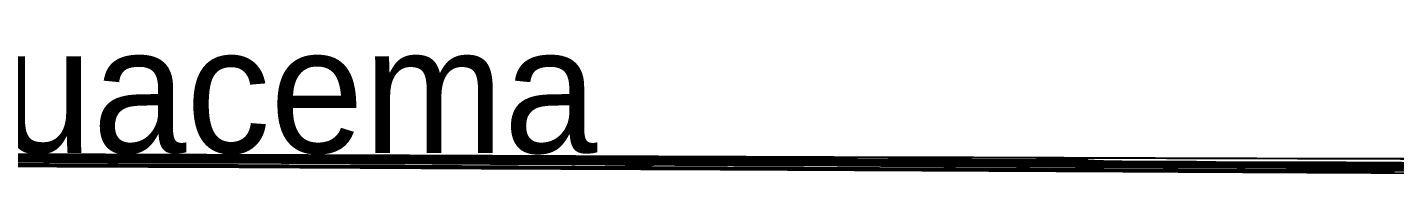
# Model space of a CAD drawing. Header units: metres. Extents: x 528129 to 864363, y 9998262 to 10000641.
# Drawn here: x 661017 to 669716, y 9999455 to 10000496 of the extents above; entities that cross this region are included whole.
import ezdxf

# ---------------------------------------------------------------- set-up
doc = ezdxf.new("R2010")
doc.units = ezdxf.units.M
for name, color, linetype in [('BACIA_CBHRCC', 1, 'CONTINUOUS'), ('HIDROGRAFIA', 5, 'CONTINUOUS'), ('LIMITES_MUNICIPAIS', 8, 'CONTINUOUS'), ('RIO_ARAGUAIA', 150, 'CONTINUOUS'), ('SEDES_MUNICIPAIS', 10, 'CONTINUOUS'), ('SUBBACIA_CAIAPO', 40, 'CONTINUOUS'), ('SUBBACIA_COCO', 30, 'CONTINUOUS')]:
    doc.layers.add(name, color=color, linetype=linetype)

msp = doc.modelspace()

# ---------------------------------------------------------------- linework, layer by layer
at = {"layer": 'BACIA_CBHRCC'}
for points in [[(660937.872, 9999684.007), (661217.098, 9999682.93), (661333.717, 9999682.477), (661452.546, 9999682.014), (661568.284, 9999681.561), (661675.608, 9999681.139), (661862.095, 9999680.401), (662026.82, 9999679.746), (662211.837, 9999679.014), (662385.33, 9999678.337), (662513.692, 9999677.843), (662704.083, 9999677.103), (662830.105, 9999676.608), (662949.002, 9999676.133), (663104.31, 9999675.502), (663228.665, 9999675.008), (663318.569, 9999674.69), (663348.141, 9999674.622), (663359.821, 9999674.651), (663391.004, 9999674.592), (663427.033, 9999674.494), (663612.611, 9999673.911), (663690.862, 9999673.653), (663814.997, 9999673.234), (663826.846, 9999673.201), (663905.903, 9999672.889), (664022.479, 9999672.44), (664162.513, 9999671.89), (664374.069, 9999671.046), (664529.227, 9999670.434), (664682.817, 9999669.837), (664788.855, 9999669.414), (665010.978, 9999668.524), (665175.004, 9999667.873), (665327.719, 9999667.277), (665477.993, 9999666.676), (665460.068, 9999666.743), (665383.253, 9999667.023), (665315.16, 9999667.262), (665245.802, 9999667.493), (665156.012, 9999667.769), (665116.397, 9999667.87), (665093.041, 9999667.905), (665087.389, 9999667.869), (665100.623, 9999667.762), (665159.919, 9999667.457), (665222.676, 9999667.166), (665339.303, 9999666.644), (665478.085, 9999666.046), (665630.332, 9999665.4), (665879.361, 9999664.355), (665965.57, 9999663.988), (666068.24, 9999663.537), (666126.769, 9999663.272), (666175.03, 9999663.047), (666207.787, 9999662.879), (666223.759, 9999662.759), (666209.401, 9999662.781), (666176.015, 9999662.879), (666124.335, 9999663.053), (666057.521, 9999663.294), (665983.497, 9999663.565), (665914.143, 9999663.816), (665858.268, 9999664.007), (665821.896, 9999664.115), (665805.22, 9999664.12), (665811.211, 9999664.052), (665859.697, 9999663.699), (665877.114, 9999663.524), (665921.143, 9999663.264), (665964.477, 9999663.031), (665988.106, 9999662.898), (666000.859, 9999662.811), (665981.119, 9999662.844), (665871.563, 9999663.237), (665769.217, 9999663.627), (665507.048, 9999664.641), (665411.395, 9999665.006), (665199.331, 9999665.808), (665073.74, 9999666.286), (664977.518, 9999666.656), (664880.625, 9999667.03), (664751.711, 9999667.53), (664636.068, 9999667.983), (664445.957, 9999668.745), (664353.916, 9999669.138), (664305.782, 9999669.325), (664197.863, 9999669.73), (664109.562, 9999670.049), (664107.536, 9999670.014), (664129.005, 9999669.893), (664061.153, 9999670.112), (663993.04, 9999670.333), (663925.445, 9999670.515), (663799.498, 9999670.99), (663811.983, 9999670.907), (663861.387, 9999670.672), (663883.265, 9999670.547), (663890.979, 9999670.445), (663916.034, 9999670.311), (664005.666, 9999669.919), (664125.155, 9999669.416), (664183.385, 9999669.149), (664357.224, 9999668.422), (664439.04, 9999668.071), (664436.997, 9999668.077), (664335.005, 9999668.43), (664253.099, 9999668.709), (664191.731, 9999668.91), (664148.665, 9999669.025), (664144.643, 9999669.007), (664182.312, 9999668.796), (664245.738, 9999668.494), (664284.317, 9999668.278), (664289.174, 9999668.173), (664274.859, 9999668.183), (664219.162, 9999668.356), (664149.396, 9999668.607), (664061.628, 9999668.935), (663959.391, 9999669.326), (663811.483, 9999669.904), (663400.25, 9999671.546), (663276.024, 9999672.04), (663157.76, 9999672.509), (662968.727, 9999673.254), (662851.398, 9999673.718), (662736.14, 9999674.179), (662540.579, 9999674.967), (662383.936, 9999675.594), (662273.146, 9999676.031), (662149.544, 9999676.506), (661993.438, 9999677.09), (661906.431, 9999677.409), (661645.199, 9999678.361), (661563.347, 9999678.665), (661442.247, 9999679.133), (661323.79, 9999679.612), (661309.924, 9999679.669), (661086.282, 9999680.524), (660858.613, 9999681.381)], [(661010.305, 9999678.968), (661149.823, 9999678.394), (661331.426, 9999677.636), (661440.873, 9999677.174), (661565.433, 9999676.641), (661654.785, 9999676.235), (661675.927, 9999676.118), (661679.055, 9999676.072), (661664.769, 9999676.097), (661632.311, 9999676.196), (661570.213, 9999676.411), (661487.506, 9999676.711), (661280.282, 9999677.489), (661162.846, 9999677.935), (661038.96, 9999678.41), (660927.121, 9999678.842)], [(660949.669, 9999677.849), (661300.367, 9999676.408), (661427.568, 9999675.872), (661592.318, 9999675.165), (661680.368, 9999674.794), (661833.511, 9999674.164), (662010.781, 9999673.442), (662139.253, 9999672.922), (662274.036, 9999672.38), (662480.318, 9999671.556), (662581.611, 9999671.152), (662885.262, 9999669.945), (662996.279, 9999669.501), (663107.236, 9999669.055), (663215.275, 9999668.618), (663372.076, 9999667.977), (663516.929, 9999667.373), (663648.766, 9999666.812), (663800.877, 9999666.156), (663925.119, 9999665.617), (664017.473, 9999665.211), (664146.442, 9999664.635), (664424.384, 9999663.375), (664619.608, 9999662.492), (664723.165, 9999662.032), (664866.461, 9999661.413), (665002.95, 9999660.839), (665282.323, 9999659.675), (665386.797, 9999659.238), (665552.68, 9999658.537), (665673.27, 9999658.024), (665909.1, 9999657.013), (666085.031, 9999656.258), (666195.497, 9999655.781), (666298.476, 9999655.334), (666437.667, 9999654.725), (666610.075, 9999653.981), (666826.529, 9999653.059), (666929.976, 9999652.607), (667475.349, 9999650.193), (667636.166, 9999649.488), (667763.415, 9999648.952), (667719.765, 9999649.013), (667646.978, 9999649.162), (667586.873, 9999649.313), (667416.812, 9999649.771), (667373.754, 9999649.879), (667358.161, 9999649.909), (667344.347, 9999649.909), (667348.394, 9999649.846), (667365.525, 9999649.731), (667452.934, 9999649.198), (667459.697, 9999649.116), (667422.367, 9999649.224), (667335.436, 9999649.526), (667295.648, 9999649.658), (667183.413, 9999650.015), (667122.569, 9999650.212), (667078.294, 9999650.361), (667024.032, 9999650.552), (666930.196, 9999650.889), (666860.592, 9999651.142), (666753.136, 9999651.538), (666651.181, 9999651.903), (666493.972, 9999652.451), (666407.474, 9999652.762), (666348.956, 9999652.977), (666262.388, 9999653.303), (666114.851, 9999653.874), (666009.633, 9999654.285), (665839.429, 9999654.955), (665606.99, 9999655.876), (665492.31, 9999656.328), (665328.246, 9999656.97), (665132.691, 9999657.722), (665051.422, 9999658.022), (664949.39, 9999658.384), (664772.235, 9999658.985), (664616.023, 9999659.532), (664562.664, 9999659.708), (664517.707, 9999659.846), (664476.908, 9999659.959), (664443.226, 9999660.041), (664425.544, 9999660.062), (664419.502, 9999660.033), (664423.303, 9999659.965), (664443.574, 9999659.771), (664446.147, 9999659.715), (664428.85, 9999659.733), (664616.974, 9999658.887), (664929.437, 9999657.494), (665085.417, 9999656.794), (665207.897, 9999656.231), (665362.326, 9999655.513), (665452.886, 9999655.102), (665600.34, 9999654.46), (665841.028, 9999653.428), (666020.609, 9999652.664), (666266.032, 9999651.621), (666455.24, 9999650.818), (666569.882, 9999650.326), (666675.447, 9999649.863), (666771.803, 9999649.432), (666955.413, 9999648.599), (667044.072, 9999648.192), (667125.905, 9999647.812), (667245.153, 9999647.248), (667452.757, 9999646.278), (667695.612, 9999645.135), (667714.979, 9999645.042), (667732.186, 9999644.895), (667805.993, 9999644.439), (667861.423, 9999644.076), (667864.895, 9999644.009), (667824.86, 9999644.107), (667782.75, 9999644.241), (667715.527, 9999644.492), (667616.284, 9999644.898), (667350.384, 9999646.015), (667208.078, 9999646.608), (667079.197, 9999647.136), (666914.914, 9999647.792), (666815.326, 9999648.182), (666721.044, 9999648.548), (666631.25, 9999648.893), (666546.83, 9999649.213), (666391.813, 9999649.791), (666322.844, 9999650.027), (666225.199, 9999650.345), (666171.963, 9999650.512), (666146.317, 9999650.573), (666144.785, 9999650.559), (666123.496, 9999650.601), (666119.27, 9999650.582), (666119.975, 9999650.534), (666152.666, 9999650.149), (666158.799, 9999649.984), (666165.054, 9999649.908), (666175.554, 9999649.818), (666191.312, 9999649.706), (666239.944, 9999649.393), (666259.354, 9999649.251), (666279.241, 9999649.118), (666308.784, 9999648.945), (666351.049, 9999648.721), (666403.968, 9999648.457), (666465.198, 9999648.157), (666763.149, 9999646.723), (666822.82, 9999646.43), (666885.905, 9999646.112), (666939.108, 9999645.836), (666985.617, 9999645.598), (667122.471, 9999644.914), (667183.892, 9999644.613), (667312.428, 9999643.988), (667379.835, 9999643.662), (667574.019, 9999642.727), (667625.271, 9999642.472), (667674.321, 9999642.209), (667683.215, 9999642.135), (667675.958, 9999642.128), (667597.485, 9999642.311), (667583.04, 9999642.329), (667579.665, 9999642.298), (667589.375, 9999642.186), (667601.424, 9999642.087), (667631.979, 9999641.864), (667650.81, 9999641.745), (667679.169, 9999641.586), (667719.554, 9999641.378), (667784.341, 9999641.063), (667863.436, 9999640.692), (667979.587, 9999640.156), (668330.621, 9999638.548), (668455.681, 9999637.97), (668579.77, 9999637.392), (669130.5, 9999634.806), (669151.66, 9999634.717), (669269.844, 9999634.189), (669407.666, 9999633.567), (669517.562, 9999633.072), (669636.679, 9999632.543), (669764.187, 9999631.984)], [(669735.79, 9999595.659), (669698.135, 9999595.936), (669683.009, 9999596.06), (669666.511, 9999596.179), (669617.062, 9999596.467), (669488.811, 9999597.132), (669361.597, 9999597.763), (669123.94, 9999598.925), (669025.159, 9999599.406), (668925.209, 9999599.888), (668820.483, 9999600.389), (668713.714, 9999600.897), (668541.84, 9999601.711), (668426.127, 9999602.261), (668243.763, 9999603.133), (667685.676, 9999605.804), (667462.401, 9999606.867), (667309.914, 9999607.599), (667214.122, 9999608.068), (667125.543, 9999608.507), (667043.93, 9999608.915), (666968.596, 9999609.297), (666903.449, 9999609.635), (666848.387, 9999609.928), (666773.138, 9999610.336), (666710.658, 9999610.664), (666635.417, 9999611.047), (666546.489, 9999611.49), (666447.377, 9999611.975), (666284.293, 9999612.763), (666170.967, 9999613.307), (665812.885, 9999615.004), (665512.546, 9999616.427), (665323.245, 9999617.316), (665137.63, 9999618.182), (665013.791, 9999618.768), (664901.706, 9999619.328), (664843.576, 9999619.641), (664809.188, 9999619.843), (664785.382, 9999620), (664769.281, 9999620.124), (664743.154, 9999620.392), (664708.251, 9999620.681), (664692.715, 9999620.904), (664693.483, 9999620.95), (664698.795, 9999620.973), (664711.516, 9999620.958), (664735.897, 9999620.89), (664820.372, 9999620.623), (664852.687, 9999620.532), (664870.743, 9999620.496), (664879.118, 9999620.505), (664885.39, 9999620.566), (664893.935, 9999620.564), (664909.628, 9999620.529), (664999.069, 9999620.252), (665002.232, 9999620.281), (664910.361, 9999620.735), (664876.39, 9999620.887), (664795.472, 9999621.234), (664618.973, 9999622.005), (664482.248, 9999622.607), (664366.934, 9999623.119), (664241.174, 9999623.679), (663963.401, 9999624.926), (663774.982, 9999625.777), (663593.489, 9999626.601), (663430.075, 9999627.346), (663072.941, 9999628.978), (662873.344, 9999629.881), (662750.01, 9999630.432), (662633.236, 9999630.946), (662474.307, 9999631.635), (662383.997, 9999632.019), (662306.803, 9999632.335), (662242.886, 9999632.587), (662131.516, 9999633.019), (662039.303, 9999633.367), (661987.29, 9999633.571), (661888.75, 9999633.982), (661765.527, 9999634.518), (661528.763, 9999635.57), (661376.704, 9999636.248), (661273.547, 9999636.711), (661119.872, 9999637.402), (660970.411, 9999638.072)], [(669772.473, 9999593.81), (669657.557, 9999594.361), (669461.953, 9999595.316), (669350.117, 9999595.876), (669258.989, 9999596.341), (669162.773, 9999596.846), (669116.825, 9999597.096), (669085.308, 9999597.28), (669065.659, 9999597.413), (669049.669, 9999597.536), (669039.598, 9999597.67), (669040.093, 9999597.731), (669060.96, 9999597.723), (669097.323, 9999597.607), (669149.43, 9999597.406), (669238.093, 9999597.036), (669292.138, 9999596.813), (669334.396, 9999596.648), (669360.805, 9999596.559), (669384.068, 9999596.507), (669388.543, 9999596.591), (669408.107, 9999596.695), (669417.58, 9999596.689), (669433.788, 9999596.649), (669475.319, 9999596.517), (669508.292, 9999596.4), (669548.317, 9999596.248), (669654.292, 9999595.824), (669697.358, 9999595.664), (669727.783, 9999595.565)]]:
    msp.add_lwpolyline(points, dxfattribs=at)
at = {"layer": 'HIDROGRAFIA'}
for points in [[(664512.72, 9999636.02), (663821.75, 9999639.206), (663359.178, 9999641.268), (663151.985, 9999642.144), (662052.235, 9999646.615), (661159.551, 9999650.343), (658991.424, 9999659.552), (657875.865, 9999664.175), (656472.919, 9999670.081), (655580.002, 9999673.726), (655245.403, 9999675.113), (654687.343, 9999677.492), (654097.655, 9999680.038), (652455.61, 9999686.894), (651180.537, 9999692.09), (650415.173, 9999695.235), (649331.368, 9999699.769), (647959.907, 9999705.581), (647713.526, 9999706.599), (647417.902, 9999707.791), (645760.377, 9999714.315), (645102.345, 9999716.965), (644676.134, 9999718.675)], [(663231.359, 9999663.831), (662817.198, 9999665.438), (662147.936, 9999667.831), (661892.88, 9999668.795), (660538.121, 9999674.131), (659518.196, 9999678.03), (658498.442, 9999682.051), (657478.285, 9999685.984), (657223.147, 9999686.916), (656474.607, 9999689.443), (656028.423, 9999691.068), (655279.623, 9999693.854), (654833.275, 9999695.553), (654386.88, 9999697.277), (653749.297, 9999699.771), (653031.978, 9999702.622), (652043.544, 9999706.609), (651645.006, 9999708.154), (651007.581, 9999710.551), (650497.6, 9999712.42), (649860.413, 9999714.69), (649115.219, 9999717.371)], [(664479.452, 9999654.083), (663698.278, 9999657.469), (663124.527, 9999659.903), (661849.148, 9999665.235), (661052.27, 9999668.481), (660589.891, 9999670.308), (659394.699, 9999674.877), (658948.537, 9999676.643), (658199.109, 9999679.745), (657545.613, 9999682.54), (656429.682, 9999687.099), (655791.804, 9999689.744), (655313.677, 9999691.684), (653879.115, 9999697.39), (653448.314, 9999699.181), (652714.767, 9999702.616), (651997.029, 9999705.741), (651693.874, 9999707.095), (651454.915, 9999708.077), (650705.491, 9999711.055), (649924.317, 9999714.21), (649219.569, 9999716.964), (649115.219, 9999717.371)], [(663012.741, 9999673.349), (662120.535, 9999676.925), (661642.009, 9999678.914), (661068.424, 9999681.251), (660717.306, 9999682.711), (659808.252, 9999686.713), (659616.882, 9999687.699), (659616.465, 9999687.84), (659942.552, 9999686.87), (659992.471, 9999686.722), (659687.153, 9999687.996), (659017.154, 9999690.654), (658974.888, 9999690.821), (658386.704, 9999693.144), (657734.863, 9999695.782), (656905.922, 9999699.085), (656631.184, 9999700.213), (656592.731, 9999700.401), (656422.76, 9999701.232), (656341.572, 9999701.629), (656325.96, 9999701.705)], [(665046.874, 9999642.395), (664594.936, 9999644.549), (664375.16, 9999645.707), (664438.693, 9999645.757), (663689.189, 9999649.298), (662557.008, 9999654.431), (661951.075, 9999657.215), (661600.217, 9999658.777), (660707.718, 9999662.645), (659368.705, 9999668.288), (659049.652, 9999669.722), (658539.24, 9999672.113), (657917.469, 9999674.831), (657821.872, 9999675.315), (657821.949, 9999675.481), (657726.127, 9999675.981), (657789.498, 9999675.923), (658092.495, 9999674.88), (658203.931, 9999674.584), (658139.946, 9999675.05), (658072.632, 9999675.372), (658060.286, 9999675.431), (657949.313, 9999675.961)], [(670097.033, 9999621.958), (669523.188, 9999624.818), (668837.364, 9999628.049), (668263.401, 9999630.911), (668040.04, 9999631.953), (667019.738, 9999636.458), (666637.051, 9999638.173), (666142.979, 9999640.437), (665616.683, 9999642.906), (665202.059, 9999644.768), (664309.276, 9999648.695), (663288.964, 9999653.194), (662555.654, 9999656.521), (661917.786, 9999659.258), (660610.814, 9999664.714), (660323.826, 9999665.942), (659972.958, 9999667.485), (658952.694, 9999671.702), (658190.174, 9999674.941), (657949.313, 9999675.961)], [(670182.084, 9999611.92), (669289.54, 9999615.973), (668890.827, 9999617.832), (668284.941, 9999620.723), (666897.721, 9999627.486), (666148.408, 9999630.99), (665877.005, 9999632.284), (665127.704, 9999636.095), (664186.932, 9999640.749), (663453.762, 9999644.106), (662751.971, 9999647.375), (661763.715, 9999651.856), (660695.614, 9999656.594)], [(669725.073, 9999630.24), (668928.008, 9999633.813), (668640.991, 9999635.062), (668131.099, 9999637.173), (667652.84, 9999639.228), (667015.176, 9999642.017), (666536.851, 9999644.053), (664942.961, 9999650.688), (664305.539, 9999653.382), (663189.62, 9999658.116), (662711.376, 9999660.111), (662392.538, 9999661.415), (661978.083, 9999663.007), (661548.257, 9999664.47), (661038.467, 9999666.3), (660735.482, 9999667.455)], [(660917.531, 9999657.878), (661028.73, 9999657.91), (660980.493, 9999658.662)], [(664146.224, 9999642.169), (664090.436, 9999642.799), (663739.726, 9999644.601), (663548.213, 9999645.519), (663006.283, 9999648.02), (662575.68, 9999649.93), (661890.028, 9999653.024), (661236.406, 9999655.92), (660949.548, 9999657.237)], [(670151.986, 9999605.383), (669354.839, 9999609.164), (668669.362, 9999612.344), (667059.337, 9999619.611), (665496.82, 9999626.869), (664604.099, 9999630.927), (663966.562, 9999633.724), (663519.978, 9999635.64), (663249.116, 9999636.77), (661814.575, 9999642.597), (660108.719, 9999649.799)], [(670024.36, 9999607.073), (668908.089, 9999612.191), (667568.968, 9999618.371), (667122.585, 9999620.441), (666230.064, 9999624.679), (665735.604, 9999627.081), (665241.381, 9999629.396), (664125.361, 9999634.35), (663232.96, 9999638.358), (662786.279, 9999640.382), (661861.728, 9999644.63), (661415.508, 9999646.607), (660522.682, 9999650.484)], [(669721.313, 9999601.502), (669363.462, 9999603.225), (668934.653, 9999605.351), (668239.611, 9999608.919), (667920.483, 9999610.659), (667410.387, 9999613.259), (667171.199, 9999614.431), (666517.529, 9999617.542), (665497.498, 9999622.25), (664827.724, 9999625.417), (662978.541, 9999633.767), (662021.942, 9999638.111), (661655.286, 9999639.789), (660746.768, 9999644.256)], [(663568.275, 9999627.178), (662978.465, 9999629.904), (662005.982, 9999634.312), (660905.73, 9999639.124)]]:
    msp.add_lwpolyline(points, dxfattribs=at)
at = {"layer": 'LIMITES_MUNICIPAIS'}
for points in [[(669889.668, 9999656.895), (669487.681, 9999657.998), (668192.921, 9999662.574), (667037.044, 9999666.195), (666148.608, 9999669.03), (665032.543, 9999673.057), (663449.524, 9999678.484), (660220.811, 9999689.73), (659487.942, 9999691.999), (657827.659, 9999697.548), (656082.135, 9999703.597), (654797.456, 9999707.758), (652561.832, 9999715.92), (651153.299, 9999721.091), (649393.91, 9999727.58), (644671.569, 9999744.244)], [(671322.918, 9999575.863), (668339.503, 9999590.098), (666921.359, 9999596.542), (664988.811, 9999605.406), (664866.227, 9999605.835), (663419.214, 9999612.577), (662681.356, 9999615.749), (662036.779, 9999618.877), (661155.148, 9999623.37), (659376.845, 9999631.288), (657433.436, 9999640.573), (656897.01, 9999643.015), (654356.899, 9999653.698), (652613.381, 9999661.264), (650261.334, 9999671.701), (649315.869, 9999675.545), (648157.911, 9999680.701), (646095.516, 9999689.224)], [(646095.516, 9999689.224), (648157.911, 9999680.701), (649315.869, 9999675.545), (650261.334, 9999671.701), (652613.381, 9999661.264), (654356.899, 9999653.698), (656897.01, 9999643.015), (657433.436, 9999640.573), (659376.845, 9999631.288), (661155.148, 9999623.37), (662036.779, 9999618.877), (662681.356, 9999615.749), (663419.214, 9999612.577), (664866.227, 9999605.835), (664988.811, 9999605.406), (666921.359, 9999596.542), (668339.503, 9999590.098), (671322.918, 9999575.863)], [(646404.502, 9999703.966), (647753.647, 9999698.533), (648264.552, 9999696.147), (649150.514, 9999692.367), (650073.932, 9999688.723), (650764.213, 9999685.828), (651326.963, 9999683.733), (652370.867, 9999679.525), (652972.814, 9999676.915), (653492.439, 9999675.025), (655770.101, 9999665.901), (656623.682, 9999662.111), (656977.496, 9999660.798), (658285.477, 9999655.359), (660483.742, 9999645.301), (661848.457, 9999638.807), (662833.871, 9999634.294), (664598.911, 9999626.311), (665746.181, 9999620.781), (666482.836, 9999617.562), (667271.575, 9999613.878), (668057.794, 9999609.993), (668107.681, 9999609.379), (670502.626, 9999597.693)], [(670502.626, 9999597.693), (668107.681, 9999609.379), (668057.794, 9999609.993), (667271.575, 9999613.878), (666482.836, 9999617.562), (665746.181, 9999620.781), (664598.911, 9999626.311), (662833.871, 9999634.294), (661848.457, 9999638.807), (660483.742, 9999645.301), (658285.477, 9999655.359), (656977.496, 9999660.798), (656623.682, 9999662.111), (655770.101, 9999665.901), (653492.439, 9999675.025), (652972.814, 9999676.915), (652370.867, 9999679.525), (651326.963, 9999683.733), (650764.213, 9999685.828), (650073.932, 9999688.723), (649150.514, 9999692.367), (648264.552, 9999696.147), (647753.647, 9999698.533), (646404.502, 9999703.966)], [(646903.702, 9999722.36), (650342.568, 9999709.26), (650719.178, 9999708.035), (652375.009, 9999701.365), (654044.357, 9999694.759), (655248.54, 9999689.65), (656107.023, 9999685.492), (656027.551, 9999685.613), (657077.78, 9999681.041), (657037.953, 9999680.672), (657604.692, 9999678.024), (657377.765, 9999678.39), (658823.551, 9999672.152), (660098.579, 9999666.953), (661006.261, 9999662.863), (662852.271, 9999655.17), (663157.753, 9999653.714), (664560.517, 9999647.497), (665943.137, 9999641.46), (667682.202, 9999633.328), (668637.835, 9999629.156), (669653.292, 9999624.195), (669804.184, 9999623.291)], [(669804.184, 9999623.291), (669653.292, 9999624.195), (668637.835, 9999629.156), (667682.202, 9999633.328), (665943.137, 9999641.46), (664560.517, 9999647.497), (663157.753, 9999653.714), (662852.271, 9999655.17), (661006.261, 9999662.863), (660098.579, 9999666.953), (658823.551, 9999672.152), (657377.765, 9999678.39), (657604.692, 9999678.024), (657037.953, 9999680.672), (657077.78, 9999681.041), (656027.551, 9999685.613), (656107.023, 9999685.492), (655248.54, 9999689.65), (654044.357, 9999694.759), (652375.009, 9999701.365), (650719.178, 9999708.035), (650342.568, 9999709.26), (646903.702, 9999722.36)], [(670009.891, 9999631.323), (669200.292, 9999633.274), (667257.122, 9999641.771), (666874.194, 9999643.543), (665117.714, 9999651.123), (662936.048, 9999660.662), (662112.846, 9999664.149), (660914.212, 9999669.013), (660073.726, 9999672.027), (659391.027, 9999674.697), (658348.353, 9999679.02), (657527.316, 9999682.571), (656375.451, 9999687.33), (655485.137, 9999690.85), (653674.31, 9999698.158), (652758.938, 9999702.314), (652380.445, 9999704.247), (650431.309, 9999712.264), (648432.752, 9999719.952), (647159.883, 9999724.863)], [(647159.883, 9999724.863), (648432.752, 9999719.952), (650431.309, 9999712.264), (652380.445, 9999704.247), (652758.938, 9999702.314), (653674.31, 9999698.158), (655485.137, 9999690.85), (656375.451, 9999687.33), (657527.316, 9999682.571), (658348.353, 9999679.02), (659391.027, 9999674.697), (660073.726, 9999672.027), (660914.212, 9999669.013), (662112.846, 9999664.149), (662936.048, 9999660.662), (665117.714, 9999651.123), (666874.194, 9999643.543), (667257.122, 9999641.771), (669200.292, 9999633.274), (670009.891, 9999631.323)], [(660853.421, 9999655.887), (663107.666, 9999645.654), (664068.384, 9999641.069), (664606.579, 9999638.744), (665172.146, 9999635.854), (666621.744, 9999628.64), (667564.053, 9999624.313), (667878.066, 9999622.566), (669475.425, 9999614.965), (670375.484, 9999610.885), (668165.302, 9999619.676), (666851.888, 9999624.12), (666446.76, 9999626.005), (664412.58, 9999634.737), (663773.5, 9999637.356), (662736.929, 9999640.682), (664279.097, 9999633.493), (663989.074, 9999634.414), (661977.931, 9999643.031), (661851.382, 9999643.142), (662909.665, 9999638.033), (664800.755, 9999629.94), (665962.654, 9999624.649), (667254.198, 9999618.575), (668451.35, 9999612.362), (669817.432, 9999605.667)], [(669817.432, 9999605.667), (668451.35, 9999612.362), (667254.198, 9999618.575), (665962.654, 9999624.649), (664800.755, 9999629.94), (662909.665, 9999638.033), (661851.382, 9999643.142), (661977.931, 9999643.031), (663989.074, 9999634.414), (664279.097, 9999633.493), (662736.929, 9999640.682), (663773.5, 9999637.356), (664412.58, 9999634.737), (666446.76, 9999626.005), (666851.888, 9999624.12), (668165.302, 9999619.676), (670375.484, 9999610.885), (669475.425, 9999614.965), (667878.066, 9999622.566), (667564.053, 9999624.313), (666621.744, 9999628.64), (665172.146, 9999635.854), (664606.579, 9999638.744), (664068.384, 9999641.069), (663107.666, 9999645.654), (660853.421, 9999655.887)], [(660027.856, 9999615.715), (661205.716, 9999609.83), (662365.336, 9999604.241), (663904.173, 9999597.272), (665426.854, 9999589.952), (667986.963, 9999577.261), (668339.667, 9999575.685), (669567.931, 9999569.727), (670475.789, 9999565.123)], [(660699.922, 9999618.126), (661398.938, 9999614.719), (662465.574, 9999609.228), (664794.417, 9999597.859), (666722.552, 9999587.81), (667805.479, 9999582.438), (669711.453, 9999572.29), (669488.845, 9999573.13), (668009.849, 9999580.376), (667183.247, 9999584.043), (667134.323, 9999583.914), (666629.082, 9999586.273), (663082.841, 9999603.504), (661718.504, 9999609.54), (661201.755, 9999611.084), (660530.367, 9999614.018)], [(660530.367, 9999614.018), (661201.755, 9999611.084), (661718.504, 9999609.54), (663082.841, 9999603.504), (666629.082, 9999586.273), (667134.323, 9999583.914), (667183.247, 9999584.043), (668009.849, 9999580.376), (669488.845, 9999573.13), (669711.453, 9999572.29), (667805.479, 9999582.438), (666722.552, 9999587.81), (664794.417, 9999597.859), (662465.574, 9999609.228), (661398.938, 9999614.719), (660699.922, 9999618.126)]]:
    msp.add_lwpolyline(points, dxfattribs=at)
at = {"layer": 'RIO_ARAGUAIA'}
for points in [[(659745.859, 9999691.605), (659748.66, 9999691.596), (659948.983, 9999690.925), (660212.808, 9999690.041), (660227.432, 9999689.992), (660409.286, 9999689.382), (660825.276, 9999687.986), (663005.407, 9999680.308), (664997.12, 9999673.071), (665832.977, 9999670.09)], [(665832.977, 9999670.09), (665898.955, 9999669.854), (666492.575, 9999667.73), (666697.039, 9999667.198), (666749.344, 9999667.062)], [(666749.344, 9999667.062), (667438.225, 9999665.272), (667798.203, 9999664.222), (668264.127, 9999662.862), (668279.324, 9999662.818)], [(668279.324, 9999662.818), (668442.952, 9999662.34), (669753.564, 9999657.77), (672651.914, 9999647.253), (674458.187, 9999640.481), (675086.679, 9999638.66), (675595.624, 9999637.222), (675622.541, 9999637.146), (675666.705, 9999637.021)]]:
    msp.add_lwpolyline(points, dxfattribs=at)
at = {"layer": 'SUBBACIA_CAIAPO'}
for points in [[(660858.613, 9999681.381), (661086.282, 9999680.524), (661309.924, 9999679.669), (661323.79, 9999679.612), (661442.247, 9999679.133), (661563.347, 9999678.665), (661645.199, 9999678.361), (661906.431, 9999677.409), (661993.438, 9999677.09), (662149.544, 9999676.506), (662273.146, 9999676.031), (662383.936, 9999675.594), (662540.579, 9999674.967), (662736.14, 9999674.179), (662851.398, 9999673.718), (662968.727, 9999673.254), (663157.76, 9999672.509), (663276.024, 9999672.04), (663400.25, 9999671.546), (663811.483, 9999669.904), (663959.391, 9999669.326), (664061.628, 9999668.935), (664149.396, 9999668.607), (664219.162, 9999668.356), (664274.859, 9999668.183), (664289.174, 9999668.173), (664284.317, 9999668.278), (664245.738, 9999668.494), (664182.312, 9999668.796), (664144.643, 9999669.007), (664148.665, 9999669.025), (664191.731, 9999668.91), (664253.099, 9999668.709), (664335.005, 9999668.43), (664436.997, 9999668.077), (664439.04, 9999668.071), (664357.224, 9999668.422), (664183.385, 9999669.149), (664125.155, 9999669.416), (664005.666, 9999669.919), (663916.034, 9999670.311), (663890.979, 9999670.445), (663883.265, 9999670.547), (663861.387, 9999670.672), (663811.983, 9999670.907), (663799.498, 9999670.99), (663925.445, 9999670.515), (663993.04, 9999670.333), (664061.153, 9999670.112), (664129.005, 9999669.893), (664107.536, 9999670.014), (664109.562, 9999670.049), (664197.863, 9999669.73), (664305.782, 9999669.325), (664353.916, 9999669.138), (664445.957, 9999668.745), (664636.068, 9999667.983), (664751.711, 9999667.53), (664880.625, 9999667.03), (664977.518, 9999666.656), (665073.74, 9999666.286), (665199.331, 9999665.808), (665411.395, 9999665.006), (665507.048, 9999664.641), (665769.217, 9999663.627), (665871.563, 9999663.237), (665981.119, 9999662.844), (666000.859, 9999662.811), (665988.106, 9999662.898), (665964.477, 9999663.031), (665921.143, 9999663.264), (665877.114, 9999663.524), (665859.697, 9999663.699), (665811.211, 9999664.052), (665805.22, 9999664.12), (665821.896, 9999664.115), (665858.268, 9999664.007), (665914.143, 9999663.816), (665983.497, 9999663.565), (666057.521, 9999663.294), (666124.335, 9999663.053), (666176.015, 9999662.879), (666209.401, 9999662.781), (666223.759, 9999662.759), (666207.787, 9999662.879), (666175.03, 9999663.047), (666126.769, 9999663.272), (666068.24, 9999663.537), (665965.57, 9999663.988), (665879.361, 9999664.355), (665630.332, 9999665.4), (665478.085, 9999666.046), (665339.303, 9999666.644), (665222.676, 9999667.166), (665159.919, 9999667.457), (665100.623, 9999667.762), (665087.389, 9999667.869), (665093.041, 9999667.905), (665116.397, 9999667.87), (665156.012, 9999667.769), (665245.802, 9999667.493), (665315.16, 9999667.262), (665383.253, 9999667.023), (665460.068, 9999666.743), (665477.993, 9999666.676), (665327.719, 9999667.277), (665175.004, 9999667.873), (665010.978, 9999668.524), (664788.855, 9999669.414), (664682.817, 9999669.837), (664529.227, 9999670.434), (664374.069, 9999671.046), (664162.513, 9999671.89), (664022.479, 9999672.44), (663905.903, 9999672.889), (663826.846, 9999673.201), (663814.997, 9999673.234), (663690.862, 9999673.653), (663612.611, 9999673.911), (663427.033, 9999674.494), (663391.004, 9999674.592), (663359.821, 9999674.651), (663348.141, 9999674.622), (663318.569, 9999674.69), (663228.665, 9999675.008), (663104.31, 9999675.502), (662949.002, 9999676.133), (662830.105, 9999676.608), (662704.083, 9999677.103), (662513.692, 9999677.843), (662385.33, 9999678.337), (662211.837, 9999679.014), (662026.82, 9999679.746), (661862.095, 9999680.401), (661675.608, 9999681.139), (661568.284, 9999681.561), (661452.546, 9999682.014), (661333.717, 9999682.477), (661217.098, 9999682.93), (660937.872, 9999684.007)], [(660927.121, 9999678.842), (661038.96, 9999678.41), (661162.846, 9999677.935), (661280.282, 9999677.489), (661487.506, 9999676.711), (661570.213, 9999676.411), (661632.311, 9999676.196), (661664.769, 9999676.097), (661679.055, 9999676.072), (661675.927, 9999676.118), (661654.785, 9999676.235), (661565.433, 9999676.641), (661440.873, 9999677.174), (661331.426, 9999677.636), (661149.823, 9999678.394), (661010.305, 9999678.968)], [(669764.187, 9999631.984), (669636.679, 9999632.543), (669517.562, 9999633.072), (669407.666, 9999633.567), (669269.844, 9999634.189), (669151.66, 9999634.717), (669130.5, 9999634.806), (668579.77, 9999637.392), (668455.681, 9999637.97), (668330.621, 9999638.548), (667979.587, 9999640.156), (667863.436, 9999640.692), (667784.341, 9999641.063), (667719.554, 9999641.378), (667679.169, 9999641.586), (667650.81, 9999641.745), (667631.979, 9999641.864), (667601.424, 9999642.087), (667589.375, 9999642.186), (667579.665, 9999642.298), (667583.04, 9999642.329), (667597.485, 9999642.311), (667675.958, 9999642.128), (667683.215, 9999642.135), (667674.321, 9999642.209), (667625.271, 9999642.472), (667574.019, 9999642.727), (667379.835, 9999643.662), (667312.428, 9999643.988), (667183.892, 9999644.613), (667122.471, 9999644.914), (666985.617, 9999645.598), (666939.108, 9999645.836), (666885.905, 9999646.112), (666822.82, 9999646.43), (666763.149, 9999646.723), (666465.198, 9999648.157), (666403.968, 9999648.457), (666351.049, 9999648.721), (666308.784, 9999648.945), (666279.241, 9999649.118), (666259.354, 9999649.251), (666239.944, 9999649.393), (666191.312, 9999649.706), (666175.554, 9999649.818), (666165.054, 9999649.908), (666158.799, 9999649.984), (666152.666, 9999650.149), (666119.975, 9999650.534), (666119.27, 9999650.582), (666123.496, 9999650.601), (666144.785, 9999650.559), (666146.317, 9999650.573), (666171.963, 9999650.512), (666225.199, 9999650.345), (666322.844, 9999650.027), (666391.813, 9999649.791), (666546.83, 9999649.213), (666631.25, 9999648.893), (666721.044, 9999648.548), (666815.326, 9999648.182), (666914.914, 9999647.792), (667079.197, 9999647.136), (667208.078, 9999646.608), (667350.384, 9999646.015), (667616.284, 9999644.898), (667715.527, 9999644.492), (667782.75, 9999644.241), (667824.86, 9999644.107), (667864.895, 9999644.009), (667861.423, 9999644.076), (667805.993, 9999644.439), (667732.186, 9999644.895), (667714.979, 9999645.042), (667695.612, 9999645.135), (667452.757, 9999646.278), (667245.153, 9999647.248), (667125.905, 9999647.812), (667044.072, 9999648.192), (666955.413, 9999648.599), (666771.803, 9999649.432), (666675.447, 9999649.863), (666569.882, 9999650.326), (666455.24, 9999650.818), (666266.032, 9999651.621), (666020.609, 9999652.664), (665841.028, 9999653.428), (665600.34, 9999654.46), (665452.886, 9999655.102), (665362.326, 9999655.513), (665207.897, 9999656.231), (665085.417, 9999656.794), (664929.437, 9999657.494), (664616.974, 9999658.887), (664428.85, 9999659.733), (664446.147, 9999659.715), (664443.574, 9999659.771), (664423.303, 9999659.965), (664419.502, 9999660.033), (664425.544, 9999660.062), (664443.226, 9999660.041), (664476.908, 9999659.959), (664517.707, 9999659.846), (664562.664, 9999659.708), (664616.023, 9999659.532), (664772.235, 9999658.985), (664949.39, 9999658.384), (665051.422, 9999658.022), (665132.691, 9999657.722), (665328.246, 9999656.97), (665492.31, 9999656.328), (665606.99, 9999655.876), (665839.429, 9999654.955), (666009.633, 9999654.285), (666114.851, 9999653.874), (666262.388, 9999653.303), (666348.956, 9999652.977), (666407.474, 9999652.762), (666493.972, 9999652.451), (666651.181, 9999651.903), (666753.136, 9999651.538), (666860.592, 9999651.142), (666930.196, 9999650.889), (667024.032, 9999650.552), (667078.294, 9999650.361), (667122.569, 9999650.212), (667183.413, 9999650.015), (667295.648, 9999649.658), (667335.436, 9999649.526), (667422.367, 9999649.224), (667459.697, 9999649.116), (667452.934, 9999649.198), (667365.525, 9999649.731), (667348.394, 9999649.846), (667344.347, 9999649.909), (667358.161, 9999649.909), (667373.754, 9999649.879), (667416.812, 9999649.771), (667586.873, 9999649.313), (667646.978, 9999649.162), (667719.765, 9999649.013), (667763.415, 9999648.952), (667636.166, 9999649.488), (667475.349, 9999650.193), (666929.976, 9999652.607), (666826.529, 9999653.059), (666610.075, 9999653.981), (666437.667, 9999654.725), (666298.476, 9999655.334), (666195.497, 9999655.781), (666085.031, 9999656.258), (665909.1, 9999657.013), (665673.27, 9999658.024), (665552.68, 9999658.537), (665386.797, 9999659.238), (665282.323, 9999659.675), (665002.95, 9999660.839), (664866.461, 9999661.413), (664723.165, 9999662.032), (664619.608, 9999662.492), (664424.384, 9999663.375), (664146.442, 9999664.635), (664017.473, 9999665.211), (663925.119, 9999665.617), (663800.877, 9999666.156), (663648.766, 9999666.812), (663516.929, 9999667.373), (663372.076, 9999667.977), (663215.275, 9999668.618), (663107.236, 9999669.055), (662996.279, 9999669.501), (662885.262, 9999669.945), (662581.611, 9999671.152), (662480.318, 9999671.556), (662274.036, 9999672.38), (662139.253, 9999672.922), (662010.781, 9999673.442), (661833.511, 9999674.164), (661680.368, 9999674.794), (661592.318, 9999675.165), (661427.568, 9999675.872), (661300.367, 9999676.408), (660949.669, 9999677.849)], [(660986.138, 9999649.737), (661108.608, 9999649.217), (661229.465, 9999648.707), (661440.07, 9999647.82), (661655.919, 9999646.908), (661780.802, 9999646.376), (662094.407, 9999645.032), (662261.94, 9999644.321), (662362.751, 9999643.901), (662440.025, 9999643.584), (662585.959, 9999642.992), (662761.266, 9999642.271), (663024.7, 9999641.193), (663170.649, 9999640.585), (663358.617, 9999639.781), (663501.032, 9999639.189), (663598.781, 9999638.802), (663658.129, 9999638.573), (663757.643, 9999638.218), (663793.919, 9999638.102), (663883.399, 9999637.851), (663917.427, 9999637.748), (663959.156, 9999637.608), (664045.674, 9999637.29), (664115.712, 9999637.017), (664238.492, 9999636.522), (664332.672, 9999636.129), (664434.5, 9999635.694), (664540.449, 9999635.234), (664673.908, 9999634.646), (664799.066, 9999634.081), (664924.759, 9999633.499), (665131.007, 9999632.483), (665192.458, 9999632.181), (665289.224, 9999631.719), (665393.975, 9999631.236), (665509.223, 9999630.727), (665691.153, 9999629.936), (665793.734, 9999629.486), (665935.05, 9999628.861), (666172.93, 9999627.792), (666440.058, 9999626.582), (666555.843, 9999626.058), (666724.67, 9999625.303), (666887.152, 9999624.59), (666990.3, 9999624.145), (667142.762, 9999623.493), (667246.668, 9999623.047), (667353.973, 9999622.582), (667672.63, 9999621.197), (667765.548, 9999620.796), (667850.029, 9999620.438), (667990.75, 9999619.86), (668051.117, 9999619.615), (668118.081, 9999619.34), (668195.886, 9999619.012), (668283.48, 9999618.634), (668483.837, 9999617.758), (668649.19, 9999617.039), (669049.939, 9999615.303), (669188.45, 9999614.7), (669497.537, 9999613.345), (669663.015, 9999612.62), (669712.827, 9999612.399), (669827.51, 9999611.823)]]:
    msp.add_lwpolyline(points, dxfattribs=at)
at = {"layer": 'SUBBACIA_COCO'}
for points in [[(669735.79, 9999595.659), (669698.135, 9999595.936), (669683.009, 9999596.06), (669666.511, 9999596.179), (669617.062, 9999596.467), (669488.811, 9999597.132), (669361.597, 9999597.763), (669123.94, 9999598.925), (669025.159, 9999599.406), (668925.209, 9999599.888), (668820.483, 9999600.389), (668713.714, 9999600.897), (668541.84, 9999601.711), (668426.127, 9999602.261), (668243.763, 9999603.133), (667685.676, 9999605.804), (667462.401, 9999606.867), (667309.914, 9999607.599), (667214.122, 9999608.068), (667125.543, 9999608.507), (667043.93, 9999608.915), (666968.596, 9999609.297), (666903.449, 9999609.635), (666848.387, 9999609.928), (666773.138, 9999610.336), (666710.658, 9999610.664), (666635.417, 9999611.047), (666546.489, 9999611.49), (666447.377, 9999611.975), (666284.293, 9999612.763), (666170.967, 9999613.307), (665812.885, 9999615.004), (665512.546, 9999616.427), (665323.245, 9999617.316), (665137.63, 9999618.182), (665013.791, 9999618.768), (664901.706, 9999619.328), (664843.576, 9999619.641), (664809.188, 9999619.843), (664785.382, 9999620), (664769.281, 9999620.124), (664743.154, 9999620.392), (664708.251, 9999620.681), (664692.715, 9999620.904), (664693.483, 9999620.95), (664698.795, 9999620.973), (664711.516, 9999620.958), (664735.897, 9999620.89), (664820.372, 9999620.623), (664852.687, 9999620.532), (664870.743, 9999620.496), (664879.118, 9999620.505), (664885.39, 9999620.566), (664893.935, 9999620.564), (664909.628, 9999620.529), (664999.069, 9999620.252), (665002.232, 9999620.281), (664910.361, 9999620.735), (664876.39, 9999620.887), (664795.472, 9999621.234), (664618.973, 9999622.005), (664482.248, 9999622.607), (664366.934, 9999623.119), (664241.174, 9999623.679), (663963.401, 9999624.926), (663774.982, 9999625.777), (663593.489, 9999626.601), (663430.075, 9999627.346), (663072.941, 9999628.978), (662873.344, 9999629.881), (662750.01, 9999630.432), (662633.236, 9999630.946), (662474.307, 9999631.635), (662383.997, 9999632.019), (662306.803, 9999632.335), (662242.886, 9999632.587), (662131.516, 9999633.019), (662039.303, 9999633.367), (661987.29, 9999633.571), (661888.75, 9999633.982), (661765.527, 9999634.518), (661528.763, 9999635.57), (661376.704, 9999636.248), (661273.547, 9999636.711), (661119.872, 9999637.402), (660970.411, 9999638.072)], [(660986.138, 9999649.737), (661108.608, 9999649.217), (661229.465, 9999648.707), (661440.07, 9999647.82), (661655.919, 9999646.908), (661780.802, 9999646.376), (662094.407, 9999645.032), (662261.94, 9999644.321), (662362.751, 9999643.901), (662440.025, 9999643.584), (662585.959, 9999642.992), (662761.266, 9999642.271), (663024.7, 9999641.193), (663170.649, 9999640.585), (663358.617, 9999639.781), (663501.032, 9999639.189), (663598.781, 9999638.802), (663658.129, 9999638.573), (663757.643, 9999638.218), (663793.919, 9999638.102), (663883.399, 9999637.851), (663917.427, 9999637.748), (663959.156, 9999637.608), (664045.674, 9999637.29), (664115.712, 9999637.017), (664238.492, 9999636.522), (664332.672, 9999636.129), (664434.5, 9999635.694), (664540.449, 9999635.234), (664673.908, 9999634.646), (664799.066, 9999634.081), (664924.759, 9999633.499), (665131.007, 9999632.483), (665192.458, 9999632.181), (665289.224, 9999631.719), (665393.975, 9999631.236), (665509.223, 9999630.727), (665691.153, 9999629.936), (665793.734, 9999629.486), (665935.05, 9999628.861), (666172.93, 9999627.792), (666440.058, 9999626.582), (666555.843, 9999626.058), (666724.67, 9999625.303), (666887.152, 9999624.59), (666990.3, 9999624.145), (667142.762, 9999623.493), (667246.668, 9999623.047), (667353.973, 9999622.582), (667672.63, 9999621.197), (667765.548, 9999620.796), (667850.029, 9999620.438), (667990.75, 9999619.86), (668051.117, 9999619.615), (668118.081, 9999619.34), (668195.886, 9999619.012), (668283.48, 9999618.634), (668483.837, 9999617.758), (668649.19, 9999617.039), (669049.939, 9999615.303), (669188.45, 9999614.7), (669497.537, 9999613.345), (669663.015, 9999612.62), (669712.827, 9999612.399), (669827.51, 9999611.823)], [(669772.473, 9999593.81), (669657.557, 9999594.361), (669461.953, 9999595.316), (669350.117, 9999595.876), (669258.989, 9999596.341), (669162.773, 9999596.846), (669116.825, 9999597.096), (669085.308, 9999597.28), (669065.659, 9999597.413), (669049.669, 9999597.536), (669039.598, 9999597.67), (669040.093, 9999597.731), (669060.96, 9999597.723), (669097.323, 9999597.607), (669149.43, 9999597.406), (669238.093, 9999597.036), (669292.138, 9999596.813), (669334.396, 9999596.648), (669360.805, 9999596.559), (669384.068, 9999596.507), (669388.543, 9999596.591), (669408.107, 9999596.695), (669417.58, 9999596.689), (669433.788, 9999596.649), (669475.319, 9999596.517), (669508.292, 9999596.4), (669548.317, 9999596.248), (669654.292, 9999595.824), (669697.358, 9999595.664), (669727.783, 9999595.565)]]:
    msp.add_lwpolyline(points, dxfattribs=at)

# ---------------------------------------------------------------- texts
at = {"layer": 'SEDES_MUNICIPAIS'}
msp.add_text('Araguacema', height=800, dxfattribs=at).set_placement((658577.949, 9999696.176))

doc.saveas('drawing.dxf')
